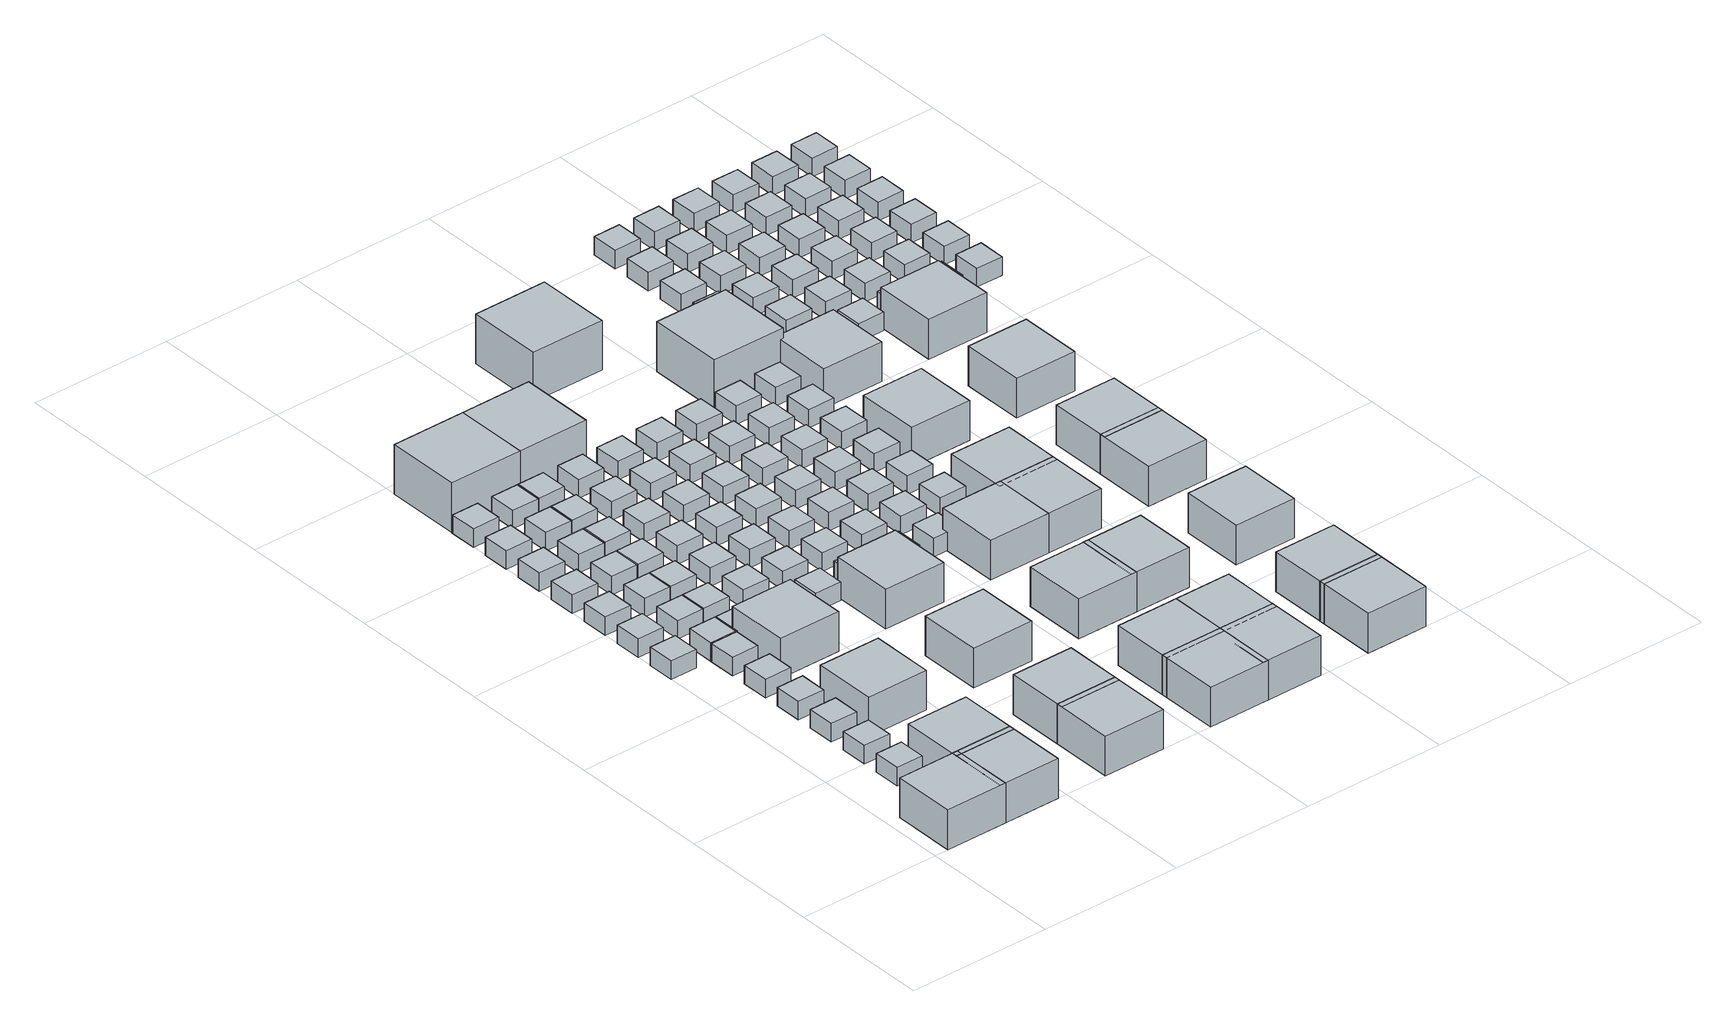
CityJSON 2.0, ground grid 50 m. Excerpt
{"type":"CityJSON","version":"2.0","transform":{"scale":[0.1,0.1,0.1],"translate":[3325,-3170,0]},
"CityObjects":{
"object1":{"type":"GenericCityObject","geometry":[{"type":"Solid","lod":"1","boundaries":[[[[0,1,2,3]],[[4,5,1,0]],[[5,6,2,1]],[[6,7,3,2]],[[7,4,0,3]],[[7,6,5,4]]]]}]},
"object2":{"type":"GenericCityObject","geometry":[{"type":"Solid","lod":"1","boundaries":[[[[8,9,10,11]],[[12,13,9,8]],[[13,14,10,9]],[[14,15,11,10]],[[15,12,8,11]],[[15,14,13,12]]]]}]},
"object3":{"type":"GenericCityObject","geometry":[{"type":"Solid","lod":"1","boundaries":[[[[16,17,18,19]],[[20,21,17,16]],[[21,22,18,17]],[[22,23,19,18]],[[23,20,16,19]],[[23,22,21,20]]]]}]},
"object4":{"type":"GenericCityObject","geometry":[{"type":"Solid","lod":"1","boundaries":[[[[24,25,26,27]],[[28,29,25,24]],[[29,30,26,25]],[[30,31,27,26]],[[31,28,24,27]],[[31,30,29,28]]]]}]},
"object5":{"type":"GenericCityObject","geometry":[{"type":"Solid","lod":"1","boundaries":[[[[32,33,34,35]],[[36,37,33,32]],[[37,38,34,33]],[[38,39,35,34]],[[39,36,32,35]],[[39,38,37,36]]]]}]},
"object6":{"type":"GenericCityObject","geometry":[{"type":"Solid","lod":"1","boundaries":[[[[40,41,42,43]],[[44,45,41,40]],[[45,46,42,41]],[[46,47,43,42]],[[47,44,40,43]],[[47,46,45,44]]]]}]},
"object7":{"type":"GenericCityObject","geometry":[{"type":"Solid","lod":"1","boundaries":[[[[48,49,50,51]],[[52,53,49,48]],[[53,54,50,49]],[[54,55,51,50]],[[55,52,48,51]],[[55,54,53,52]]]]}]},
"object8":{"type":"GenericCityObject","geometry":[{"type":"Solid","lod":"1","boundaries":[[[[56,57,58,59]],[[60,61,57,56]],[[61,62,58,57]],[[62,63,59,58]],[[63,60,56,59]],[[63,62,61,60]]]]}]},
"object9":{"type":"GenericCityObject","geometry":[{"type":"Solid","lod":"1","boundaries":[[[[64,65,66,67]],[[68,69,65,64]],[[69,70,66,65]],[[70,71,67,66]],[[71,68,64,67]],[[71,70,69,68]]]]}]},
"object10":{"type":"GenericCityObject","geometry":[{"type":"Solid","lod":"1","boundaries":[[[[72,73,74,75]],[[76,77,73,72]],[[77,78,74,73]],[[78,79,75,74]],[[79,76,72,75]],[[79,78,77,76]]]]}]},
"object11":{"type":"GenericCityObject","geometry":[{"type":"Solid","lod":"1","boundaries":[[[[80,81,82,83]],[[84,85,81,80]],[[85,86,82,81]],[[86,87,83,82]],[[87,84,80,83]],[[87,86,85,84]]]]}]},
"object12":{"type":"GenericCityObject","geometry":[{"type":"Solid","lod":"1","boundaries":[[[[88,89,90,91]],[[92,93,89,88]],[[93,94,90,89]],[[94,95,91,90]],[[95,92,88,91]],[[95,94,93,92]]]]}]},
"object13":{"type":"GenericCityObject","geometry":[{"type":"Solid","lod":"1","boundaries":[[[[96,97,98,99]],[[100,101,97,96]],[[101,102,98,97]],[[102,103,99,98]],[[103,100,96,99]],[[103,102,101,100]]]]}]},
"object14":{"type":"GenericCityObject","geometry":[{"type":"Solid","lod":"1","boundaries":[[[[104,105,106,107]],[[108,109,105,104]],[[109,110,106,105]],[[110,111,107,106]],[[111,108,104,107]],[[111,110,109,108]]]]}]},
"object15":{"type":"GenericCityObject","geometry":[{"type":"Solid","lod":"1","boundaries":[[[[112,113,114,115]],[[116,117,113,112]],[[117,118,114,113]],[[118,119,115,114]],[[119,116,112,115]],[[119,118,117,116]]]]}]},
"object16":{"type":"GenericCityObject","geometry":[{"type":"Solid","lod":"1","boundaries":[[[[120,121,122,123]],[[124,125,121,120]],[[125,126,122,121]],[[126,127,123,122]],[[127,124,120,123]],[[127,126,125,124]]]]}]},
"object17":{"type":"GenericCityObject","geometry":[{"type":"Solid","lod":"1","boundaries":[[[[128,129,130,131]],[[132,133,129,128]],[[133,134,130,129]],[[134,135,131,130]],[[135,132,128,131]],[[135,134,133,132]]]]}]},
"object18":{"type":"GenericCityObject","geometry":[{"type":"Solid","lod":"1","boundaries":[[[[136,137,138,139]],[[140,141,137,136]],[[141,142,138,137]],[[142,143,139,138]],[[143,140,136,139]],[[143,142,141,140]]]]}]},
"object19":{"type":"GenericCityObject","geometry":[{"type":"Solid","lod":"1","boundaries":[[[[144,145,146,147]],[[148,149,145,144]],[[149,150,146,145]],[[150,151,147,146]],[[151,148,144,147]],[[151,150,149,148]]]]}]},
"object20":{"type":"GenericCityObject","geometry":[{"type":"Solid","lod":"1","boundaries":[[[[152,153,154,155]],[[156,157,153,152]],[[157,158,154,153]],[[158,159,155,154]],[[159,156,152,155]],[[159,158,157,156]]]]}]},
"object21":{"type":"GenericCityObject","geometry":[{"type":"Solid","lod":"1","boundaries":[[[[160,161,162,163]],[[164,165,161,160]],[[165,166,162,161]],[[166,167,163,162]],[[167,164,160,163]],[[167,166,165,164]]]]}]},
"object22":{"type":"GenericCityObject","geometry":[{"type":"Solid","lod":"1","boundaries":[[[[168,169,170,171]],[[172,173,169,168]],[[173,174,170,169]],[[174,175,171,170]],[[175,172,168,171]],[[175,174,173,172]]]]}]},
"object23":{"type":"GenericCityObject","geometry":[{"type":"Solid","lod":"1","boundaries":[[[[176,177,178,179]],[[180,181,177,176]],[[181,182,178,177]],[[182,183,179,178]],[[183,180,176,179]],[[183,182,181,180]]]]}]},
"object24":{"type":"GenericCityObject","geometry":[{"type":"Solid","lod":"1","boundaries":[[[[184,185,186,187]],[[188,189,185,184]],[[189,190,186,185]],[[190,191,187,186]],[[191,188,184,187]],[[191,190,189,188]]]]}]},
"object25":{"type":"GenericCityObject","geometry":[{"type":"Solid","lod":"1","boundaries":[[[[192,193,194,195]],[[196,197,193,192]],[[197,198,194,193]],[[198,199,195,194]],[[199,196,192,195]],[[199,198,197,196]]]]}]},
"object26":{"type":"GenericCityObject","geometry":[{"type":"Solid","lod":"1","boundaries":[[[[200,201,202,203]],[[204,205,201,200]],[[205,206,202,201]],[[206,207,203,202]],[[207,204,200,203]],[[207,206,205,204]]]]}]},
"object27":{"type":"GenericCityObject","geometry":[{"type":"Solid","lod":"1","boundaries":[[[[208,209,210,211]],[[212,213,209,208]],[[213,214,210,209]],[[214,215,211,210]],[[215,212,208,211]],[[215,214,213,212]]]]}]},
"object28":{"type":"GenericCityObject","geometry":[{"type":"Solid","lod":"1","boundaries":[[[[216,217,218,219]],[[220,221,217,216]],[[221,222,218,217]],[[222,223,219,218]],[[223,220,216,219]],[[223,222,221,220]]]]}]},
"object29":{"type":"GenericCityObject","geometry":[{"type":"Solid","lod":"1","boundaries":[[[[224,225,226,227]],[[228,229,225,224]],[[229,230,226,225]],[[230,231,227,226]],[[231,228,224,227]],[[231,230,229,228]]]]}]},
"object30":{"type":"GenericCityObject","geometry":[{"type":"Solid","lod":"1","boundaries":[[[[232,233,234,235]],[[236,237,233,232]],[[237,238,234,233]],[[238,239,235,234]],[[239,236,232,235]],[[239,238,237,236]]]]}]},
"object31":{"type":"GenericCityObject","geometry":[{"type":"Solid","lod":"1","boundaries":[[[[240,241,242,243]],[[244,245,241,240]],[[245,246,242,241]],[[246,247,243,242]],[[247,244,240,243]],[[247,246,245,244]]]]}]},
"object32":{"type":"GenericCityObject","geometry":[{"type":"Solid","lod":"1","boundaries":[[[[248,249,250,251]],[[252,253,249,248]],[[253,254,250,249]],[[254,255,251,250]],[[255,252,248,251]],[[255,254,253,252]]]]}]},
"object33":{"type":"GenericCityObject","geometry":[{"type":"Solid","lod":"1","boundaries":[[[[256,257,258,259]],[[260,261,257,256]],[[261,262,258,257]],[[262,263,259,258]],[[263,260,256,259]],[[263,262,261,260]]]]}]},
"object34":{"type":"GenericCityObject","geometry":[{"type":"Solid","lod":"1","boundaries":[[[[264,265,266,267]],[[268,269,265,264]],[[269,270,266,265]],[[270,271,267,266]],[[271,268,264,267]],[[271,270,269,268]]]]}]},
"object35":{"type":"GenericCityObject","geometry":[{"type":"Solid","lod":"1","boundaries":[[[[272,273,274,275]],[[276,277,273,272]],[[277,278,274,273]],[[278,279,275,274]],[[279,276,272,275]],[[279,278,277,276]]]]}]},
"object36":{"type":"GenericCityObject","geometry":[{"type":"Solid","lod":"1","boundaries":[[[[280,281,282,283]],[[284,285,281,280]],[[285,286,282,281]],[[286,287,283,282]],[[287,284,280,283]],[[287,286,285,284]]]]}]},
"object37":{"type":"GenericCityObject","geometry":[{"type":"Solid","lod":"1","boundaries":[[[[288,289,290,291]],[[292,293,289,288]],[[293,294,290,289]],[[294,295,291,290]],[[295,292,288,291]],[[295,294,293,292]]]]}]},
"object38":{"type":"GenericCityObject","geometry":[{"type":"Solid","lod":"1","boundaries":[[[[296,297,298,299]],[[300,301,297,296]],[[301,302,298,297]],[[302,303,299,298]],[[303,300,296,299]],[[303,302,301,300]]]]}]},
"object39":{"type":"GenericCityObject","geometry":[{"type":"Solid","lod":"1","boundaries":[[[[304,305,306,307]],[[308,309,305,304]],[[309,310,306,305]],[[310,311,307,306]],[[311,308,304,307]],[[311,310,309,308]]]]}]},
"object40":{"type":"GenericCityObject","geometry":[{"type":"Solid","lod":"1","boundaries":[[[[312,313,314,315]],[[316,317,313,312]],[[317,318,314,313]],[[318,319,315,314]],[[319,316,312,315]],[[319,318,317,316]]]]}]},
"object41":{"type":"GenericCityObject","geometry":[{"type":"Solid","lod":"1","boundaries":[[[[320,321,322,323]],[[324,325,321,320]],[[325,326,322,321]],[[326,327,323,322]],[[327,324,320,323]],[[327,326,325,324]]]]}]},
"object42":{"type":"GenericCityObject","geometry":[{"type":"Solid","lod":"1","boundaries":[[[[328,329,330,331]],[[332,333,329,328]],[[333,334,330,329]],[[334,335,331,330]],[[335,332,328,331]],[[335,334,333,332]]]]}]},
"object43":{"type":"GenericCityObject","geometry":[{"type":"Solid","lod":"1","boundaries":[[[[336,337,338,339]],[[340,341,337,336]],[[341,342,338,337]],[[342,343,339,338]],[[343,340,336,339]],[[343,342,341,340]]]]}]},
"object44":{"type":"GenericCityObject","geometry":[{"type":"Solid","lod":"1","boundaries":[[[[344,345,346,347]],[[348,349,345,344]],[[349,350,346,345]],[[350,351,347,346]],[[351,348,344,347]],[[351,350,349,348]]]]}]},
"object45":{"type":"GenericCityObject","geometry":[{"type":"Solid","lod":"1","boundaries":[[[[352,353,354,355]],[[356,357,353,352]],[[357,358,354,353]],[[358,359,355,354]],[[359,356,352,355]],[[359,358,357,356]]]]}]},
"object46":{"type":"GenericCityObject","geometry":[{"type":"Solid","lod":"1","boundaries":[[[[360,361,362,363]],[[364,365,361,360]],[[365,366,362,361]],[[366,367,363,362]],[[367,364,360,363]],[[367,366,365,364]]]]}]},
"object47":{"type":"GenericCityObject","geometry":[{"type":"Solid","lod":"1","boundaries":[[[[368,369,370,371]],[[372,373,369,368]],[[373,374,370,369]],[[374,375,371,370]],[[375,372,368,371]],[[375,374,373,372]]]]}]},
"object48":{"type":"GenericCityObject","geometry":[{"type":"Solid","lod":"1","boundaries":[[[[376,377,378,379]],[[380,381,377,376]],[[381,382,378,377]],[[382,383,379,378]],[[383,380,376,379]],[[383,382,381,380]]]]}]},
"object49":{"type":"GenericCityObject","geometry":[{"type":"Solid","lod":"1","boundaries":[[[[384,385,386,387]],[[388,389,385,384]],[[389,390,386,385]],[[390,391,387,386]],[[391,388,384,387]],[[391,390,389,388]]]]}]},
"object50":{"type":"GenericCityObject","geometry":[{"type":"Solid","lod":"1","boundaries":[[[[392,393,394,395]],[[396,397,393,392]],[[397,398,394,393]],[[398,399,395,394]],[[399,396,392,395]],[[399,398,397,396]]]]}]},
"object51":{"type":"GenericCityObject","geometry":[{"type":"Solid","lod":"1","boundaries":[[[[400,401,402,403]],[[404,405,401,400]],[[405,406,402,401]],[[406,407,403,402]],[[407,404,400,403]],[[407,406,405,404]]]]}]},
"object52":{"type":"GenericCityObject","geometry":[{"type":"Solid","lod":"1","boundaries":[[[[408,409,410,411]],[[412,413,409,408]],[[413,414,410,409]],[[414,415,411,410]],[[415,412,408,411]],[[415,414,413,412]]]]}]},
"object53":{"type":"GenericCityObject","geometry":[{"type":"Solid","lod":"1","boundaries":[[[[416,417,418,419]],[[420,421,417,416]],[[421,422,418,417]],[[422,423,419,418]],[[423,420,416,419]],[[423,422,421,420]]]]}]},
"object54":{"type":"GenericCityObject","geometry":[{"type":"Solid","lod":"1","boundaries":[[[[424,425,426,427]],[[428,429,425,424]],[[429,430,426,425]],[[430,431,427,426]],[[431,428,424,427]],[[431,430,429,428]]]]}]},
"object55":{"type":"GenericCityObject","geometry":[{"type":"Solid","lod":"1","boundaries":[[[[432,433,434,435]],[[436,437,433,432]],[[437,438,434,433]],[[438,439,435,434]],[[439,436,432,435]],[[439,438,437,436]]]]}]},
"object56":{"type":"GenericCityObject","geometry":[{"type":"Solid","lod":"1","boundaries":[[[[440,441,442,443]],[[444,445,441,440]],[[445,446,442,441]],[[446,447,443,442]],[[447,444,440,443]],[[447,446,445,444]]]]}]},
"object57":{"type":"GenericCityObject","geometry":[{"type":"Solid","lod":"1","boundaries":[[[[448,449,450,451]],[[452,453,449,448]],[[453,454,450,449]],[[454,455,451,450]],[[455,452,448,451]],[[455,454,453,452]]]]}]},
"object58":{"type":"GenericCityObject","geometry":[{"type":"Solid","lod":"1","boundaries":[[[[456,457,458,459]],[[460,461,457,456]],[[461,462,458,457]],[[462,463,459,458]],[[463,460,456,459]],[[463,462,461,460]]]]}]},
"object59":{"type":"GenericCityObject","geometry":[{"type":"Solid","lod":"1","boundaries":[[[[464,465,466,467]],[[468,469,465,464]],[[469,470,466,465]],[[470,471,467,466]],[[471,468,464,467]],[[471,470,469,468]]]]}]},
"object60":{"type":"GenericCityObject","geometry":[{"type":"Solid","lod":"1","boundaries":[[[[472,473,474,475]],[[476,477,473,472]],[[477,478,474,473]],[[478,479,475,474]],[[479,476,472,475]],[[479,478,477,476]]]]}]},
"object61":{"type":"GenericCityObject","geometry":[{"type":"Solid","lod":"1","boundaries":[[[[480,481,482,483]],[[484,485,481,480]],[[485,486,482,481]],[[486,487,483,482]],[[487,484,480,483]],[[487,486,485,484]]]]}]},
"object62":{"type":"GenericCityObject","geometry":[{"type":"Solid","lod":"1","boundaries":[[[[488,489,490,491]],[[492,493,489,488]],[[493,494,490,489]],[[494,495,491,490]],[[495,492,488,491]],[[495,494,493,492]]]]}]},
"object63":{"type":"GenericCityObject","geometry":[{"type":"Solid","lod":"1","boundaries":[[[[496,497,498,499]],[[500,501,497,496]],[[501,502,498,497]],[[502,503,499,498]],[[503,500,496,499]],[[503,502,501,500]]]]}]},
"object64":{"type":"GenericCityObject","geometry":[{"type":"Solid","lod":"1","boundaries":[[[[504,505,506,507]],[[508,509,505,504]],[[509,510,506,505]],[[510,511,507,506]],[[511,508,504,507]],[[511,510,509,508]]]]}]},
"object65":{"type":"GenericCityObject","geometry":[{"type":"Solid","lod":"1","boundaries":[[[[512,513,514,515]],[[516,517,513,512]],[[517,518,514,513]],[[518,519,515,514]],[[519,516,512,515]],[[519,518,517,516]]]]}]},
"object66":{"type":"GenericCityObject","geometry":[{"type":"Solid","lod":"1","boundaries":[[[[520,521,522,523]],[[524,525,521,520]],[[525,526,522,521]],[[526,527,523,522]],[[527,524,520,523]],[[527,526,525,524]]]]}]},
"object67":{"type":"GenericCityObject","geometry":[{"type":"Solid","lod":"1","boundaries":[[[[528,529,530,531]],[[532,533,529,528]],[[533,534,530,529]],[[534,535,531,530]],[[535,532,528,531]],[[535,534,533,532]]]]}]},
"object68":{"type":"GenericCityObject","geometry":[{"type":"Solid","lod":"1","boundaries":[[[[536,537,538,539]],[[540,541,537,536]],[[541,542,538,537]],[[542,543,539,538]],[[543,540,536,539]],[[543,542,541,540]]]]}]},
"object69":{"type":"GenericCityObject","geometry":[{"type":"Solid","lod":"1","boundaries":[[[[544,545,546,547]],[[548,549,545,544]],[[549,550,546,545]],[[550,551,547,546]],[[551,548,544,547]],[[551,550,549,548]]]]}]},
"object70":{"type":"GenericCityObject","geometry":[{"type":"Solid","lod":"1","boundaries":[[[[552,553,554,555]],[[556,557,553,552]],[[557,558,554,553]],[[558,559,555,554]],[[559,556,552,555]],[[559,558,557,556]]]]}]},
"object71":{"type":"GenericCityObject","geometry":[{"type":"Solid","lod":"1","boundaries":[[[[560,561,562,563]],[[564,565,561,560]],[[565,566,562,561]],[[566,567,563,562]],[[567,564,560,563]],[[567,566,565,564]]]]}]},
"object72":{"type":"GenericCityObject","geometry":[{"type":"Solid","lod":"1","boundaries":[[[[568,569,570,571]],[[572,573,569,568]],[[573,574,570,569]],[[574,575,571,570]],[[575,572,568,571]],[[575,574,573,572]]]]}]},
"object73":{"type":"GenericCityObject","geometry":[{"type":"Solid","lod":"1","boundaries":[[[[576,577,578,579]],[[580,581,577,576]],[[581,582,578,577]],[[582,583,579,578]],[[583,580,576,579]],[[583,582,581,580]]]]}]},
"object74":{"type":"GenericCityObject","geometry":[{"type":"Solid","lod":"1","boundaries":[[[[584,585,586,587]],[[588,589,585,584]],[[589,590,586,585]],[[590,591,587,586]],[[591,588,584,587]],[[591,590,589,588]]]]}]},
"object75":{"type":"GenericCityObject","geometry":[{"type":"Solid","lod":"1","boundaries":[[[[592,593,594,595]],[[596,597,593,592]],[[597,598,594,593]],[[598,599,595,594]],[[599,596,592,595]],[[599,598,597,596]]]]}]},
"object76":{"type":"GenericCityObject","geometry":[{"type":"Solid","lod":"1","boundaries":[[[[600,601,602,603]],[[604,605,601,600]],[[605,606,602,601]],[[606,607,603,602]],[[607,604,600,603]],[[607,606,605,604]]]]}]},
"object77":{"type":"GenericCityObject","geometry":[{"type":"Solid","lod":"1","boundaries":[[[[608,609,610,611]],[[612,613,609,608]],[[613,614,610,609]],[[614,615,611,610]],[[615,612,608,611]],[[615,614,613,612]]]]}]},
"object78":{"type":"GenericCityObject","geometry":[{"type":"Solid","lod":"1","boundaries":[[[[616,617,618,619]],[[620,621,617,616]],[[621,622,618,617]],[[622,623,619,618]],[[623,620,616,619]],[[623,622,621,620]]]]}]},
"object79":{"type":"GenericCityObject","geometry":[{"type":"Solid","lod":"1","boundaries":[[[[624,625,626,627]],[[628,629,625,624]],[[629,630,626,625]],[[630,631,627,626]],[[631,628,624,627]],[[631,630,629,628]]]]}]},
"object80":{"type":"GenericCityObject","geometry":[{"type":"Solid","lod":"1","boundaries":[[[[632,633,634,635]],[[636,637,633,632]],[[637,638,634,633]],[[638,639,635,634]],[[639,636,632,635]],[[639,638,637,636]]]]}]},
"object81":{"type":"GenericCityObject","geometry":[{"type":"Solid","lod":"1","boundaries":[[[[640,641,642,643]],[[644,645,641,640]],[[645,646,642,641]],[[646,647,643,642]],[[647,644,640,643]],[[647,646,645,644]]]]}]},
"object82":{"type":"GenericCityObject","geometry":[{"type":"Solid","lod":"1","boundaries":[[[[648,649,650,651]],[[652,653,649,648]],[[653,654,650,649]],[[654,655,651,650]],[[655,652,648,651]],[[655,654,653,652]]]]}]},
"object83":{"type":"GenericCityObject","geometry":[{"type":"Solid","lod":"1","boundaries":[[[[656,657,658,659]],[[660,661,657,656]],[[661,662,658,657]],[[662,663,659,658]],[[663,660,656,659]],[[663,662,661,660]]]]}]},
"object84":{"type":"GenericCityObject","geometry":[{"type":"Solid","lod":"1","boundaries":[[[[664,665,666,667]],[[668,669,665,664]],[[669,670,666,665]],[[670,671,667,666]],[[671,668,664,667]],[[671,670,669,668]]]]}]},
"object85":{"type":"GenericCityObject","geometry":[{"type":"Solid","lod":"1","boundaries":[[[[672,673,674,675]],[[676,677,673,672]],[[677,678,674,673]],[[678,679,675,674]],[[679,676,672,675]],[[679,678,677,676]]]]}]},
"object86":{"type":"GenericCityObject","geometry":[{"type":"Solid","lod":"1","boundaries":[[[[680,681,682,683]],[[684,685,681,680]],[[685,686,682,681]],[[686,687,683,682]],[[687,684,680,683]],[[687,686,685,684]]]]}]},
"object87":{"type":"GenericCityObject","geometry":[{"type":"Solid","lod":"1","boundaries":[[[[688,689,690,691]],[[692,693,689,688]],[[693,694,690,689]],[[694,695,691,690]],[[695,692,688,691]],[[695,694,693,692]]]]}]},
"object88":{"type":"GenericCityObject","geometry":[{"type":"Solid","lod":"1","boundaries":[[[[696,697,698,699]],[[700,701,697,696]],[[701,702,698,697]],[[702,703,699,698]],[[703,700,696,699]],[[703,702,701,700]]]]}]},
"object89":{"type":"GenericCityObject","geometry":[{"type":"Solid","lod":"1","boundaries":[[[[704,705,706,707]],[[708,709,705,704]],[[709,710,706,705]],[[710,711,707,706]],[[711,708,704,707]],[[711,710,709,708]]]]}]},
"object90":{"type":"GenericCityObject","geometry":[{"type":"Solid","lod":"1","boundaries":[[[[712,713,714,715]],[[716,717,713,712]],[[717,718,714,713]],[[718,719,715,714]],[[719,716,712,715]],[[719,718,717,716]]]]}]},
"object91":{"type":"GenericCityObject","geometry":[{"type":"Solid","lod":"1","boundaries":[[[[720,721,722,723]],[[724,725,721,720]],[[725,726,722,721]],[[726,727,723,722]],[[727,724,720,723]],[[727,726,725,724]]]]}]},
"object92":{"type":"GenericCityObject","geometry":[{"type":"Solid","lod":"1","boundaries":[[[[728,729,730,731]],[[732,733,729,728]],[[733,734,730,729]],[[734,735,731,730]],[[735,732,728,731]],[[735,734,733,732]]]]}]},
"object93":{"type":"GenericCityObject","geometry":[{"type":"Solid","lod":"1","boundaries":[[[[736,737,738,739]],[[740,741,737,736]],[[741,742,738,737]],[[742,743,739,738]],[[743,740,736,739]],[[743,742,741,740]]]]}]},
"object94":{"type":"GenericCityObject","geometry":[{"type":"Solid","lod":"1","boundaries":[[[[744,745,746,747]],[[748,749,745,744]],[[749,750,746,745]],[[750,751,747,746]],[[751,748,744,747]],[[751,750,749,748]]]]}]},
"object95":{"type":"GenericCityObject","geometry":[{"type":"Solid","lod":"1","boundaries":[[[[752,753,754,755]],[[756,757,753,752]],[[757,758,754,753]],[[758,759,755,754]],[[759,756,752,755]],[[759,758,757,756]]]]}]},
"object96":{"type":"GenericCityObject","geometry":[{"type":"Solid","lod":"1","boundaries":[[[[760,761,762,763]],[[764,765,761,760]],[[765,766,762,761]],[[766,767,763,762]],[[767,764,760,763]],[[767,766,765,764]]]]}]},
"object97":{"type":"GenericCityObject","geometry":[{"type":"Solid","lod":"1","boundaries":[[[[768,769,770,771]],[[772,773,769,768]],[[773,774,770,769]],[[774,775,771,770]],[[775,772,768,771]],[[775,774,773,772]]]]}]},
"object98":{"type":"GenericCityObject","geometry":[{"type":"Solid","lod":"1","boundaries":[[[[776,777,778,779]],[[780,781,777,776]],[[781,782,778,777]],[[782,783,779,778]],[[783,780,776,779]],[[783,782,781,780]]]]}]},
"object99":{"type":"GenericCityObject","geometry":[{"type":"Solid","lod":"1","boundaries":[[[[784,785,786,787]],[[788,789,785,784]],[[789,790,786,785]],[[790,791,787,786]],[[791,788,784,787]],[[791,790,789,788]]]]}]},
"object100":{"type":"GenericCityObject","geometry":[{"type":"Solid","lod":"1","boundaries":[[[[792,793,794,795]],[[796,797,793,792]],[[797,798,794,793]],[[798,799,795,794]],[[799,796,792,795]],[[799,798,797,796]]]]}]},
"object101":{"type":"GenericCityObject","geometry":[{"type":"Solid","lod":"1","boundaries":[[[[800,801,802,803]],[[804,805,801,800]],[[805,806,802,801]],[[806,807,803,802]],[[807,804,800,803]],[[807,806,805,804]]]]}]},
"object102":{"type":"GenericCityObject","geometry":[{"type":"Solid","lod":"1","boundaries":[[[[808,809,810,811]],[[812,813,809,808]],[[813,814,810,809]],[[814,815,811,810]],[[815,812,808,811]],[[815,814,813,812]]]]}]},
"object103":{"type":"GenericCityObject","geometry":[{"type":"Solid","lod":"1","boundaries":[[[[816,817,818,819]],[[820,821,817,816]],[[821,822,818,817]],[[822,823,819,818]],[[823,820,816,819]],[[823,822,821,820]]]]}]},
"object104":{"type":"GenericCityObject","geometry":[{"type":"Solid","lod":"1","boundaries":[[[[824,825,826,827]],[[828,829,825,824]],[[829,830,826,825]],[[830,831,827,826]],[[831,828,824,827]],[[831,830,829,828]]]]}]},
"object105":{"type":"GenericCityObject","geometry":[{"type":"Solid","lod":"1","boundaries":[[[[832,833,834,835]],[[836,837,833,832]],[[837,838,834,833]],[[838,839,835,834]],[[839,836,832,835]],[[839,838,837,836]]]]}]},
"object106":{"type":"GenericCityObject","geometry":[{"type":"Solid","lod":"1","boundaries":[[[[840,841,842,843]],[[844,845,841,840]],[[845,846,842,841]],[[846,847,843,842]],[[847,844,840,843]],[[847,846,845,844]]]]}]},
"object107":{"type":"GenericCityObject","geometry":[{"type":"Solid","lod":"1","boundaries":[[[[848,849,850,851]],[[852,853,849,848]],[[853,854,850,849]],[[854,855,851,850]],[[855,852,848,851]],[[855,854,853,852]]]]}]},
"object108":{"type":"GenericCityObject","geometry":[{"type":"Solid","lod":"1","boundaries":[[[[856,857,858,859]],[[860,861,857,856]],[[861,862,858,857]],[[862,863,859,858]],[[863,860,856,859]],[[863,862,861,860]]]]}]},
"object109":{"type":"GenericCityObject","geometry":[{"type":"Solid","lod":"1","boundaries":[[[[864,865,866,867]],[[868,869,865,864]],[[869,870,866,865]],[[870,871,867,866]],[[871,868,864,867]],[[871,870,869,868]]]]}]},
"object110":{"type":"GenericCityObject","geometry":[{"type":"Solid","lod":"1","boundaries":[[[[872,873,874,875]],[[876,877,873,872]],[[877,878,874,873]],[[878,879,875,874]],[[879,876,872,875]],[[879,878,877,876]]]]}]},
"object111":{"type":"GenericCityObject","geometry":[{"type":"Solid","lod":"1","boundaries":[[[[880,881,882,883]],[[884,885,881,880]],[[885,886,882,881]],[[886,887,883,882]],[[887,884,880,883]],[[887,886,885,884]]]]}]},
"object112":{"type":"GenericCityObject","geometry":[{"type":"Solid","lod":"1","boundaries":[[[[888,889,890,891]],[[892,893,889,888]],[[893,894,890,889]],[[894,895,891,890]],[[895,892,888,891]],[[895,894,893,892]]]]}]},
"object113":{"type":"GenericCityObject","geometry":[{"type":"Solid","lod":"1","boundaries":[[[[896,897,898,899]],[[900,901,897,896]],[[901,902,898,897]],[[902,903,899,898]],[[903,900,896,899]],[[903,902,901,900]]]]}]},
"object114":{"type":"GenericCityObject","geometry":[{"type":"Solid","lod":"1","boundaries":[[[[904,905,906,907]],[[908,909,905,904]],[[909,910,906,905]],[[910,911,907,906]],[[911,908,904,907]],[[911,910,909,908]]]]}]},
"object115":{"type":"GenericCityObject","geometry":[{"type":"Solid","lod":"1","boundaries":[[[[912,913,914,915]],[[916,917,913,912]],[[917,918,914,913]],[[918,919,915,914]],[[919,916,912,915]],[[919,918,917,916]]]]}]},
"object116":{"type":"GenericCityObject","geometry":[{"type":"Solid","lod":"1","boundaries":[[[[920,921,922,923]],[[924,925,921,920]],[[925,926,922,921]],[[926,927,923,922]],[[927,924,920,923]],[[927,926,925,924]]]]}]},
"object117":{"type":"GenericCityObject","geometry":[{"type":"Solid","lod":"1","boundaries":[[[[928,929,930,931]],[[932,933,929,928]],[[933,934,930,929]],[[934,935,931,930]],[[935,932,928,931]],[[935,934,933,932]]]]}]},
"object118":{"type":"GenericCityObject","geometry":[{"type":"Solid","lod":"1","boundaries":[[[[936,937,938,939]],[[940,941,937,936]],[[941,942,938,937]],[[942,943,939,938]],[[943,940,936,939]],[[943,942,941,940]]]]}]},
"object119":{"type":"GenericCityObject","geometry":[{"type":"Solid","lod":"1","boundaries":[[[[944,945,946,947]],[[948,949,945,944]],[[949,950,946,945]],[[950,951,947,946]],[[951,948,944,947]],[[951,950,949,948]]]]}]},
"object120":{"type":"GenericCityObject","geometry":[{"type":"Solid","lod":"1","boundaries":[[[[952,953,954,955]],[[956,957,953,952]],[[957,958,954,953]],[[958,959,955,954]],[[959,956,952,955]],[[959,958,957,956]]]]}]},
"object121":{"type":"GenericCityObject","geometry":[{"type":"Solid","lod":"1","boundaries":[[[[960,961,962,963]],[[964,965,961,960]],[[965,966,962,961]],[[966,967,963,962]],[[967,964,960,963]],[[967,966,965,964]]]]}]},
"object122":{"type":"GenericCityObject","geometry":[{"type":"Solid","lod":"1","boundaries":[[[[968,969,970,971]],[[972,973,969,968]],[[973,974,970,969]],[[974,975,971,970]],[[975,972,968,971]],[[975,974,973,972]]]]}]},
"object123":{"type":"GenericCityObject","geometry":[{"type":"Solid","lod":"1","boundaries":[[[[976,977,978,979]],[[980,981,977,976]],[[981,982,978,977]],[[982,983,979,978]],[[983,980,976,979]],[[983,982,981,980]]]]}]},
"object124":{"type":"GenericCityObject","geometry":[{"type":"Solid","lod":"1","boundaries":[[[[984,985,986,987]],[[988,989,985,984]],[[989,990,986,985]],[[990,991,987,986]],[[991,988,984,987]],[[991,990,989,988]]]]}]},
"object125":{"type":"GenericCityObject","geometry":[{"type":"Solid","lod":"1","boundaries":[[[[992,993,994,995]],[[996,997,993,992]],[[997,998,994,993]],[[998,999,995,994]],[[999,996,992,995]],[[999,998,997,996]]]]}]},
"object126":{"type":"GenericCityObject","geometry":[{"type":"Solid","lod":"1","boundaries":[[[[1000,1001,1002,1003]],[[1004,1005,1001,1000]],[[1005,1006,1002,1001]],[[1006,1007,1003,1002]],[[1007,1004,1000,1003]],[[1007,1006,1005,1004]]]]}]},
"object127":{"type":"GenericCityObject","geometry":[{"type":"Solid","lod":"1","boundaries":[[[[1008,1009,1010,1011]],[[1012,1013,1009,1008]],[[1013,1014,1010,1009]],[[1014,1015,1011,1010]],[[1015,1012,1008,1011]],[[1015,1014,1013,1012]]]]}]},
"object128":{"type":"GenericCityObject","geometry":[{"type":"Solid","lod":"1","boundaries":[[[[1016,1017,1018,1019]],[[1020,1021,1017,1016]],[[1021,1022,1018,1017]],[[1022,1023,1019,1018]],[[1023,1020,1016,1019]],[[1023,1022,1021,1020]]]]}]},
"object129":{"type":"GenericCityObject","geometry":[{"type":"Solid","lod":"1","boundaries":[[[[1024,1025,1026,1027]],[[1028,1029,1025,1024]],[[1029,1030,1026,1025]],[[1030,1031,1027,1026]],[[1031,1028,1024,1027]],[[1031,1030,1029,1028]]]]}]},
"object130":{"type":"GenericCityObject","geometry":[{"type":"Solid","lod":"1","boundaries":[[[[1032,1033,1034,1035]],[[1036,1037,1033,1032]],[[1037,1038,1034,1033]],[[1038,1039,1035,1034]],[[1039,1036,1032,1035]],[[1039,1038,1037,1036]]]]}]},
"object131":{"type":"GenericCityObject","geometry":[{"type":"Solid","lod":"1","boundaries":[[[[1040,1041,1042,1043]],[[1044,1045,1041,1040]],[[1045,1046,1042,1041]],[[1046,1047,1043,1042]],[[1047,1044,1040,1043]],[[1047,1046,1045,1044]]]]}]},
"object132":{"type":"GenericCityObject","geometry":[{"type":"Solid","lod":"1","boundaries":[[[[1048,1049,1050,1051]],[[1052,1053,1049,1048]],[[1053,1054,1050,1049]],[[1054,1055,1051,1050]],[[1055,1052,1048,1051]],[[1055,1054,1053,1052]]]]}]},
"object133":{"type":"GenericCityObject","geometry":[{"type":"Solid","lod":"1","boundaries":[[[[1056,1057,1058,1059]],[[1060,1061,1057,1056]],[[1061,1062,1058,1057]],[[1062,1063,1059,1058]],[[1063,1060,1056,1059]],[[1063,1062,1061,1060]]]]}]},
"object134":{"type":"GenericCityObject","geometry":[{"type":"Solid","lod":"1","boundaries":[[[[1064,1065,1066,1067]],[[1068,1069,1065,1064]],[[1069,1070,1066,1065]],[[1070,1071,1067,1066]],[[1071,1068,1064,1067]],[[1071,1070,1069,1068]]]]}]},
"object135":{"type":"GenericCityObject","geometry":[{"type":"Solid","lod":"1","boundaries":[[[[1072,1073,1074,1075]],[[1076,1077,1073,1072]],[[1077,1078,1074,1073]],[[1078,1079,1075,1074]],[[1079,1076,1072,1075]],[[1079,1078,1077,1076]]]]}]},
"object136":{"type":"GenericCityObject","geometry":[{"type":"Solid","lod":"1","boundaries":[[[[1080,1081,1082,1083]],[[1084,1085,1081,1080]],[[1085,1086,1082,1081]],[[1086,1087,1083,1082]],[[1087,1084,1080,1083]],[[1087,1086,1085,1084]]]]}]},
"object137":{"type":"GenericCityObject","geometry":[{"type":"Solid","lod":"1","boundaries":[[[[1088,1089,1090,1091]],[[1092,1093,1089,1088]],[[1093,1094,1090,1089]],[[1094,1095,1091,1090]],[[1095,1092,1088,1091]],[[1095,1094,1093,1092]]]]}]}
},
"vertices":[
[50,0,0],[270,0,0],[270,220,0],[50,220,0],[50,0,140],[270,0,140],[270,220,140],[50,220,140],
[150,200,0],[246,200,0],[246,296,0],[150,296,0],[150,200,65],[246,200,65],[246,296,65],[150,296,65],
[150,350,0],[246,350,0],[246,446,0],[150,446,0],[150,350,65],[246,350,65],[246,446,65],[150,446,65],
[150,500,0],[246,500,0],[246,596,0],[150,596,0],[150,500,65],[246,500,65],[246,596,65],[150,596,65],
[250,0,0],[470,0,0],[470,220,0],[250,220,0],[250,0,140],[470,0,140],[470,220,140],[250,220,140],
[150,650,0],[246,650,0],[246,746,0],[150,746,0],[150,650,65],[246,650,65],[246,746,65],[150,746,65],
[0,1200,0],[96,1200,0],[96,1296,0],[0,1296,0],[0,1200,65],[96,1200,65],[96,1296,65],[0,1296,65],
[150,800,0],[246,800,0],[246,896,0],[150,896,0],[150,800,65],[246,800,65],[246,896,65],[150,896,65],
[250,200,0],[470,200,0],[470,420,0],[250,420,0],[250,200,140],[470,200,140],[470,420,140],[250,420,140],
[0,1350,0],[96,1350,0],[96,1446,0],[0,1446,0],[0,1350,65],[96,1350,65],[96,1446,65],[0,1446,65],
[150,950,0],[246,950,0],[246,1046,0],[150,1046,0],[150,950,65],[246,950,65],[246,1046,65],[150,1046,65],
[0,1500,0],[96,1500,0],[96,1596,0],[0,1596,0],[0,1500,65],[96,1500,65],[96,1596,65],[0,1596,65],
[150,1100,0],[246,1100,0],[246,1196,0],[150,1196,0],[150,1100,65],[246,1100,65],[246,1196,65],[150,1196,65],
[0,1650,0],[96,1650,0],[96,1746,0],[0,1746,0],[0,1650,65],[96,1650,65],[96,1746,65],[0,1746,65],
[150,1200,0],[246,1200,0],[246,1296,0],[150,1296,0],[150,1200,65],[246,1200,65],[246,1296,65],[150,1296,65],
[250,600,0],[470,600,0],[470,820,0],[250,820,0],[250,600,140],[470,600,140],[470,820,140],[250,820,140],
[0,1800,0],[96,1800,0],[96,1896,0],[0,1896,0],[0,1800,65],[96,1800,65],[96,1896,65],[0,1896,65],
[150,1350,0],[246,1350,0],[246,1446,0],[150,1446,0],[150,1350,65],[246,1350,65],[246,1446,65],[150,1446,65],
[0,1950,0],[96,1950,0],[96,2046,0],[0,2046,0],[0,1950,65],[96,1950,65],[96,2046,65],[0,2046,65],
[150,1500,0],[246,1500,0],[246,1596,0],[150,1596,0],[150,1500,65],[246,1500,65],[246,1596,65],[150,1596,65],
[250,1200,0],[346,1200,0],[346,1296,0],[250,1296,0],[250,1200,65],[346,1200,65],[346,1296,65],[250,1296,65],
[0,2100,0],[96,2100,0],[96,2196,0],[0,2196,0],[0,2100,65],[96,2100,65],[96,2196,65],[0,2196,65],
[250,1000,0],[470,1000,0],[470,1220,0],[250,1220,0],[250,1000,140],[470,1000,140],[470,1220,140],[250,1220,140],
[150,1650,0],[246,1650,0],[246,1746,0],[150,1746,0],[150,1650,65],[246,1650,65],[246,1746,65],[150,1746,65],
[250,1350,0],[346,1350,0],[346,1446,0],[250,1446,0],[250,1350,65],[346,1350,65],[346,1446,65],[250,1446,65],
[150,1800,0],[246,1800,0],[246,1896,0],[150,1896,0],[150,1800,65],[246,1800,65],[246,1896,65],[150,1896,65],
[250,1500,0],[346,1500,0],[346,1596,0],[250,1596,0],[250,1500,65],[346,1500,65],[346,1596,65],[250,1596,65],
[650,0,0],[870,0,0],[870,220,0],[650,220,0],[650,0,140],[870,0,140],[870,220,140],[650,220,140],
[150,1950,0],[246,1950,0],[246,2046,0],[150,2046,0],[150,1950,65],[246,1950,65],[246,2046,65],[150,2046,65],
[250,1650,0],[346,1650,0],[346,1746,0],[250,1746,0],[250,1650,65],[346,1650,65],[346,1746,65],[250,1746,65],
[400,1200,0],[496,1200,0],[496,1296,0],[400,1296,0],[400,1200,65],[496,1200,65],[496,1296,65],[400,1296,65],
[0,2200,0],[262,2200,0],[262,2462,0],[0,2462,0],[0,2200,175],[262,2200,175],[262,2462,175],[0,2462,175],
[150,2100,0],[246,2100,0],[246,2196,0],[150,2196,0],[150,2100,65],[246,2100,65],[246,2196,65],[150,2196,65],
[250,1800,0],[346,1800,0],[346,1896,0],[250,1896,0],[250,1800,65],[346,1800,65],[346,1896,65],[250,1896,65],
[650,200,0],[870,200,0],[870,420,0],[650,420,0],[650,200,140],[870,200,140],[870,420,140],[650,420,140],
[400,1350,0],[496,1350,0],[496,1446,0],[400,1446,0],[400,1350,65],[496,1350,65],[496,1446,65],[400,1446,65],
[250,1950,0],[346,1950,0],[346,2046,0],[250,2046,0],[250,1950,65],[346,1950,65],[346,2046,65],[250,2046,65],
[400,1500,0],[496,1500,0],[496,1596,0],[400,1596,0],[400,1500,65],[496,1500,65],[496,1596,65],[400,1596,65],
[250,2100,0],[346,2100,0],[346,2196,0],[250,2196,0],[250,2100,65],[346,2100,65],[346,2196,65],[250,2196,65],
[400,1650,0],[496,1650,0],[496,1746,0],[400,1746,0],[400,1650,65],[496,1650,65],[496,1746,65],[400,1746,65],
[550,1200,0],[646,1200,0],[646,1296,0],[550,1296,0],[550,1200,65],[646,1200,65],[646,1296,65],[550,1296,65],
[650,600,0],[870,600,0],[870,820,0],[650,820,0],[650,600,140],[870,600,140],[870,820,140],[650,820,140],
[400,1800,0],[496,1800,0],[496,1896,0],[400,1896,0],[400,1800,65],[496,1800,65],[496,1896,65],[400,1896,65],
[550,1350,0],[646,1350,0],[646,1446,0],[550,1446,0],[550,1350,65],[646,1350,65],[646,1446,65],[550,1446,65],
[400,1950,0],[496,1950,0],[496,2046,0],[400,2046,0],[400,1950,65],[496,1950,65],[496,2046,65],[400,2046,65],
[550,1500,0],[646,1500,0],[646,1596,0],[550,1596,0],[550,1500,65],[646,1500,65],[646,1596,65],[550,1596,65],
[250,2200,0],[512,2200,0],[512,2462,0],[250,2462,0],[250,2200,175],[512,2200,175],[512,2462,175],[250,2462,175],
[400,2100,0],[496,2100,0],[496,2196,0],[400,2196,0],[400,2100,65],[496,2100,65],[496,2196,65],[400,2196,65],
[650,1000,0],[870,1000,0],[870,1220,0],[650,1220,0],[650,1000,140],[870,1000,140],[870,1220,140],[650,1220,140],
[550,1650,0],[646,1650,0],[646,1746,0],[550,1746,0],[550,1650,65],[646,1650,65],[646,1746,65],[550,1746,65],
[700,1200,0],[796,1200,0],[796,1296,0],[700,1296,0],[700,1200,65],[796,1200,65],[796,1296,65],[700,1296,65],
[550,1800,0],[646,1800,0],[646,1896,0],[550,1896,0],[550,1800,65],[646,1800,65],[646,1896,65],[550,1896,65],
[700,1350,0],[796,1350,0],[796,1446,0],[700,1446,0],[700,1350,65],[796,1350,65],[796,1446,65],[700,1446,65],
[1050,0,0],[1270,0,0],[1270,220,0],[1050,220,0],[1050,0,140],[1270,0,140],[1270,220,140],[1050,220,140],
[550,1950,0],[646,1950,0],[646,2046,0],[550,2046,0],[550,1950,65],[646,1950,65],[646,2046,65],[550,2046,65],
[700,1500,0],[796,1500,0],[796,1596,0],[700,1596,0],[700,1500,65],[796,1500,65],[796,1596,65],[700,1596,65],
[550,2100,0],[646,2100,0],[646,2196,0],[550,2196,0],[550,2100,65],[646,2100,65],[646,2196,65],[550,2196,65],
[1050,200,0],[1270,200,0],[1270,420,0],[1050,420,0],[1050,200,140],[1270,200,140],[1270,420,140],[1050,420,140],
[700,1650,0],[796,1650,0],[796,1746,0],[700,1746,0],[700,1650,65],[796,1650,65],[796,1746,65],[700,1746,65],
[850,1200,0],[946,1200,0],[946,1296,0],[850,1296,0],[850,1200,65],[946,1200,65],[946,1296,65],[850,1296,65],
[700,1800,0],[796,1800,0],[796,1896,0],[700,1896,0],[700,1800,65],[796,1800,65],[796,1896,65],[700,1896,65],
[850,1350,0],[946,1350,0],[946,1446,0],[850,1446,0],[850,1350,65],[946,1350,65],[946,1446,65],[850,1446,65],
[700,1950,0],[796,1950,0],[796,2046,0],[700,2046,0],[700,1950,65],[796,1950,65],[796,2046,65],[700,2046,65],
[850,1500,0],[946,1500,0],[946,1596,0],[850,1596,0],[850,1500,65],[946,1500,65],[946,1596,65],[850,1596,65],
[1050,600,0],[1270,600,0],[1270,820,0],[1050,820,0],[1050,600,140],[1270,600,140],[1270,820,140],[1050,820,140],
[700,2100,0],[796,2100,0],[796,2196,0],[700,2196,0],[700,2100,65],[796,2100,65],[796,2196,65],[700,2196,65],
[1250,0,0],[1470,0,0],[1470,220,0],[1250,220,0],[1250,0,140],[1470,0,140],[1470,220,140],[1250,220,140],
[850,1650,0],[946,1650,0],[946,1746,0],[850,1746,0],[850,1650,65],[946,1650,65],[946,1746,65],[850,1746,65],
[1000,1200,0],[1096,1200,0],[1096,1296,0],[1000,1296,0],[1000,1200,65],[1096,1200,65],[1096,1296,65],[1000,1296,65],
[850,1800,0],[946,1800,0],[946,1896,0],[850,1896,0],[850,1800,65],[946,1800,65],[946,1896,65],[850,1896,65],
[1250,200,0],[1470,200,0],[1470,420,0],[1250,420,0],[1250,200,140],[1470,200,140],[1470,420,140],[1250,420,140],
[1000,1350,0],[1096,1350,0],[1096,1446,0],[1000,1446,0],[1000,1350,65],[1096,1350,65],[1096,1446,65],[1000,1446,65],
[1050,1000,0],[1270,1000,0],[1270,1220,0],[1050,1220,0],[1050,1000,140],[1270,1000,140],[1270,1220,140],[1050,1220,140],
[850,1950,0],[946,1950,0],[946,2046,0],[850,2046,0],[850,1950,65],[946,1950,65],[946,2046,65],[850,2046,65],
[1000,1500,0],[1096,1500,0],[1096,1596,0],[1000,1596,0],[1000,1500,65],[1096,1500,65],[1096,1596,65],[1000,1596,65],
[850,2100,0],[946,2100,0],[946,2196,0],[850,2196,0],[850,2100,65],[946,2100,65],[946,2196,65],[850,2196,65],
[1000,1650,0],[1096,1650,0],[1096,1746,0],[1000,1746,0],[1000,1650,65],[1096,1650,65],[1096,1746,65],[1000,1746,65],
[620,2570,0],[882,2570,0],[882,2832,0],[620,2832,0],[620,2570,175],[882,2570,175],[882,2832,175],[620,2832,175],
[1150,1200,0],[1246,1200,0],[1246,1296,0],[1150,1296,0],[1150,1200,65],[1246,1200,65],[1246,1296,65],[1150,1296,65],
[1250,600,0],[1470,600,0],[1470,820,0],[1250,820,0],[1250,600,140],[1470,600,140],[1470,820,140],[1250,820,140],
[1000,1800,0],[1096,1800,0],[1096,1896,0],[1000,1896,0],[1000,1800,65],[1096,1800,65],[1096,1896,65],[1000,1896,65],
[1150,1350,0],[1246,1350,0],[1246,1446,0],[1150,1446,0],[1150,1350,65],[1246,1350,65],[1246,1446,65],[1150,1446,65],
[1000,1950,0],[1096,1950,0],[1096,2046,0],[1000,2046,0],[1000,1950,65],[1096,1950,65],[1096,2046,65],[1000,2046,65],
[1150,1500,0],[1246,1500,0],[1246,1596,0],[1150,1596,0],[1150,1500,65],[1246,1500,65],[1246,1596,65],[1150,1596,65],
[1000,2100,0],[1096,2100,0],[1096,2196,0],[1000,2196,0],[1000,2100,65],[1096,2100,65],[1096,2196,65],[1000,2196,65],
[1250,1000,0],[1470,1000,0],[1470,1220,0],[1250,1220,0],[1250,1000,140],[1470,1000,140],[1470,1220,140],[1250,1220,140],
[1150,1650,0],[1246,1650,0],[1246,1746,0],[1150,1746,0],[1150,1650,65],[1246,1650,65],[1246,1746,65],[1150,1746,65],
[1150,1800,0],[1246,1800,0],[1246,1896,0],[1150,1896,0],[1150,1800,65],[1246,1800,65],[1246,1896,65],[1150,1896,65],
[1250,1200,0],[1470,1200,0],[1470,1420,0],[1250,1420,0],[1250,1200,140],[1470,1200,140],[1470,1420,140],[1250,1420,140],
[1650,0,0],[1870,0,0],[1870,220,0],[1650,220,0],[1650,0,140],[1870,0,140],[1870,220,140],[1650,220,140],
[1150,1950,0],[1246,1950,0],[1246,2046,0],[1150,2046,0],[1150,1950,65],[1246,1950,65],[1246,2046,65],[1150,2046,65],
[1000,2200,0],[1262,2200,0],[1262,2462,0],[1000,2462,0],[1000,2200,175],[1262,2200,175],[1262,2462,175],[1000,2462,175],
[1150,2100,0],[1246,2100,0],[1246,2196,0],[1150,2196,0],[1150,2100,65],[1246,2100,65],[1246,2196,65],[1150,2196,65],
[1650,200,0],[1870,200,0],[1870,420,0],[1650,420,0],[1650,200,140],[1870,200,140],[1870,420,140],[1650,420,140],
[1250,1600,0],[1470,1600,0],[1470,1820,0],[1250,1820,0],[1250,1600,140],[1470,1600,140],[1470,1820,140],[1250,1820,140],
[1250,2200,0],[1346,2200,0],[1346,2296,0],[1250,2296,0],[1250,2200,65],[1346,2200,65],[1346,2296,65],[1250,2296,65],
[1650,600,0],[1870,600,0],[1870,820,0],[1650,820,0],[1650,600,140],[1870,600,140],[1870,820,140],[1650,820,140],
[1250,2000,0],[1470,2000,0],[1470,2220,0],[1250,2220,0],[1250,2000,140],[1470,2000,140],[1470,2220,140],[1250,2220,140],
[1250,2350,0],[1346,2350,0],[1346,2446,0],[1250,2446,0],[1250,2350,65],[1346,2350,65],[1346,2446,65],[1250,2446,65],
[1250,2500,0],[1346,2500,0],[1346,2596,0],[1250,2596,0],[1250,2500,65],[1346,2500,65],[1346,2596,65],[1250,2596,65],
[1650,1000,0],[1870,1000,0],[1870,1220,0],[1650,1220,0],[1650,1000,140],[1870,1000,140],[1870,1220,140],[1650,1220,140],
[1250,2650,0],[1346,2650,0],[1346,2746,0],[1250,2746,0],[1250,2650,65],[1346,2650,65],[1346,2746,65],[1250,2746,65],
[1400,2200,0],[1496,2200,0],[1496,2296,0],[1400,2296,0],[1400,2200,65],[1496,2200,65],[1496,2296,65],[1400,2296,65],
[1250,2800,0],[1346,2800,0],[1346,2896,0],[1250,2896,0],[1250,2800,65],[1346,2800,65],[1346,2896,65],[1250,2896,65],
[1650,1200,0],[1870,1200,0],[1870,1420,0],[1650,1420,0],[1650,1200,140],[1870,1200,140],[1870,1420,140],[1650,1420,140],
[1400,2350,0],[1496,2350,0],[1496,2446,0],[1400,2446,0],[1400,2350,65],[1496,2350,65],[1496,2446,65],[1400,2446,65],
[1250,2950,0],[1346,2950,0],[1346,3046,0],[1250,3046,0],[1250,2950,65],[1346,2950,65],[1346,3046,65],[1250,3046,65],
[1400,2500,0],[1496,2500,0],[1496,2596,0],[1400,2596,0],[1400,2500,65],[1496,2500,65],[1496,2596,65],[1400,2596,65],
[1400,2650,0],[1496,2650,0],[1496,2746,0],[1400,2746,0],[1400,2650,65],[1496,2650,65],[1496,2746,65],[1400,2746,65],
[1550,2200,0],[1646,2200,0],[1646,2296,0],[1550,2296,0],[1550,2200,65],[1646,2200,65],[1646,2296,65],[1550,2296,65],
[1650,1600,0],[1870,1600,0],[1870,1820,0],[1650,1820,0],[1650,1600,140],[1870,1600,140],[1870,1820,140],[1650,1820,140],
[1400,2800,0],[1496,2800,0],[1496,2896,0],[1400,2896,0],[1400,2800,65],[1496,2800,65],[1496,2896,65],[1400,2896,65],
[1550,2350,0],[1646,2350,0],[1646,2446,0],[1550,2446,0],[1550,2350,65],[1646,2350,65],[1646,2446,65],[1550,2446,65],
[1400,2950,0],[1496,2950,0],[1496,3046,0],[1400,3046,0],[1400,2950,65],[1496,2950,65],[1496,3046,65],[1400,3046,65],
[1550,2500,0],[1646,2500,0],[1646,2596,0],[1550,2596,0],[1550,2500,65],[1646,2500,65],[1646,2596,65],[1550,2596,65],
[1650,2000,0],[1870,2000,0],[1870,2220,0],[1650,2220,0],[1650,2000,140],[1870,2000,140],[1870,2220,140],[1650,2220,140],
[1550,2650,0],[1646,2650,0],[1646,2746,0],[1550,2746,0],[1550,2650,65],[1646,2650,65],[1646,2746,65],[1550,2746,65],
[1700,2200,0],[1796,2200,0],[1796,2296,0],[1700,2296,0],[1700,2200,65],[1796,2200,65],[1796,2296,65],[1700,2296,65],
[1550,2800,0],[1646,2800,0],[1646,2896,0],[1550,2896,0],[1550,2800,65],[1646,2800,65],[1646,2896,65],[1550,2896,65],
[1700,2350,0],[1796,2350,0],[1796,2446,0],[1700,2446,0],[1700,2350,65],[1796,2350,65],[1796,2446,65],[1700,2446,65],
[1550,2950,0],[1646,2950,0],[1646,3046,0],[1550,3046,0],[1550,2950,65],[1646,2950,65],[1646,3046,65],[1550,3046,65],
[1700,2500,0],[1796,2500,0],[1796,2596,0],[1700,2596,0],[1700,2500,65],[1796,2500,65],[1796,2596,65],[1700,2596,65],
[1700,2650,0],[1796,2650,0],[1796,2746,0],[1700,2746,0],[1700,2650,65],[1796,2650,65],[1796,2746,65],[1700,2746,65],
[1850,2200,0],[1946,2200,0],[1946,2296,0],[1850,2296,0],[1850,2200,65],[1946,2200,65],[1946,2296,65],[1850,2296,65],
[1700,2800,0],[1796,2800,0],[1796,2896,0],[1700,2896,0],[1700,2800,65],[1796,2800,65],[1796,2896,65],[1700,2896,65],
[1850,2350,0],[1946,2350,0],[1946,2446,0],[1850,2446,0],[1850,2350,65],[1946,2350,65],[1946,2446,65],[1850,2446,65],
[1700,2950,0],[1796,2950,0],[1796,3046,0],[1700,3046,0],[1700,2950,65],[1796,2950,65],[1796,3046,65],[1700,3046,65],
[1850,2500,0],[1946,2500,0],[1946,2596,0],[1850,2596,0],[1850,2500,65],[1946,2500,65],[1946,2596,65],[1850,2596,65],
[1850,2650,0],[1946,2650,0],[1946,2746,0],[1850,2746,0],[1850,2650,65],[1946,2650,65],[1946,2746,65],[1850,2746,65],
[2000,2200,0],[2096,2200,0],[2096,2296,0],[2000,2296,0],[2000,2200,65],[2096,2200,65],[2096,2296,65],[2000,2296,65],
[1850,2800,0],[1946,2800,0],[1946,2896,0],[1850,2896,0],[1850,2800,65],[1946,2800,65],[1946,2896,65],[1850,2896,65],
[2000,2350,0],[2096,2350,0],[2096,2446,0],[2000,2446,0],[2000,2350,65],[2096,2350,65],[2096,2446,65],[2000,2446,65],
[1850,2950,0],[1946,2950,0],[1946,3046,0],[1850,3046,0],[1850,2950,65],[1946,2950,65],[1946,3046,65],[1850,3046,65],
[2000,2500,0],[2096,2500,0],[2096,2596,0],[2000,2596,0],[2000,2500,65],[2096,2500,65],[2096,2596,65],[2000,2596,65],
[2000,2650,0],[2096,2650,0],[2096,2746,0],[2000,2746,0],[2000,2650,65],[2096,2650,65],[2096,2746,65],[2000,2746,65],
[2000,2800,0],[2096,2800,0],[2096,2896,0],[2000,2896,0],[2000,2800,65],[2096,2800,65],[2096,2896,65],[2000,2896,65],
[2000,2950,0],[2096,2950,0],[2096,3046,0],[2000,3046,0],[2000,2950,65],[2096,2950,65],[2096,3046,65],[2000,3046,65]
]}
